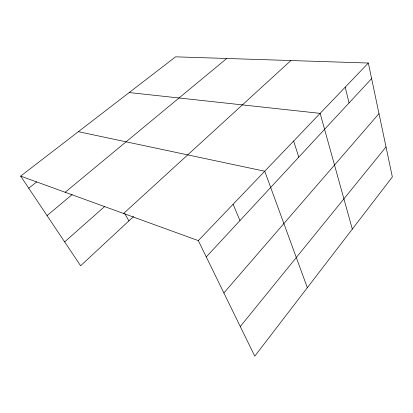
<?xml version="1.0" encoding="UTF-8"?>
<svg xmlns="http://www.w3.org/2000/svg" width="413" height="413" viewBox="0 0 413 413"><rect width="100%" height="100%" fill="white"/><g stroke="black" fill="none" stroke-linecap="round" stroke-linejoin="round"><path stroke-width="0.62" d="M240.283 326.533L386.021 146.945M223.872 292.946L378.995 113.601M206.268 256.917L371.617 78.604M198.302 240.614L368.334 63.029L392.35 176.96L254.764 356.166L198.302 240.614L20.65 176.108L175.602 56.834L368.334 63.029M133.621 216.51L80.618 265.776L20.65 176.108M123.601 213.49L290.907 60.541M64.65 241.899L104.773 206.402M47.056 215.591L72.167 194.559M65.161 192.272L226.752 58.481M28.745 188.214L36.778 181.87M129.202 92.553L320.137 113.368L352.32 229.101M78.367 131.685L264.743 171.225L307.334 287.696M124.819 213.671L128.913 220.888M233.102 204.275L239.968 220.568M293.643 141.045L298.775 157.157M345.227 87.169L349.047 102.945"/></g></svg>
